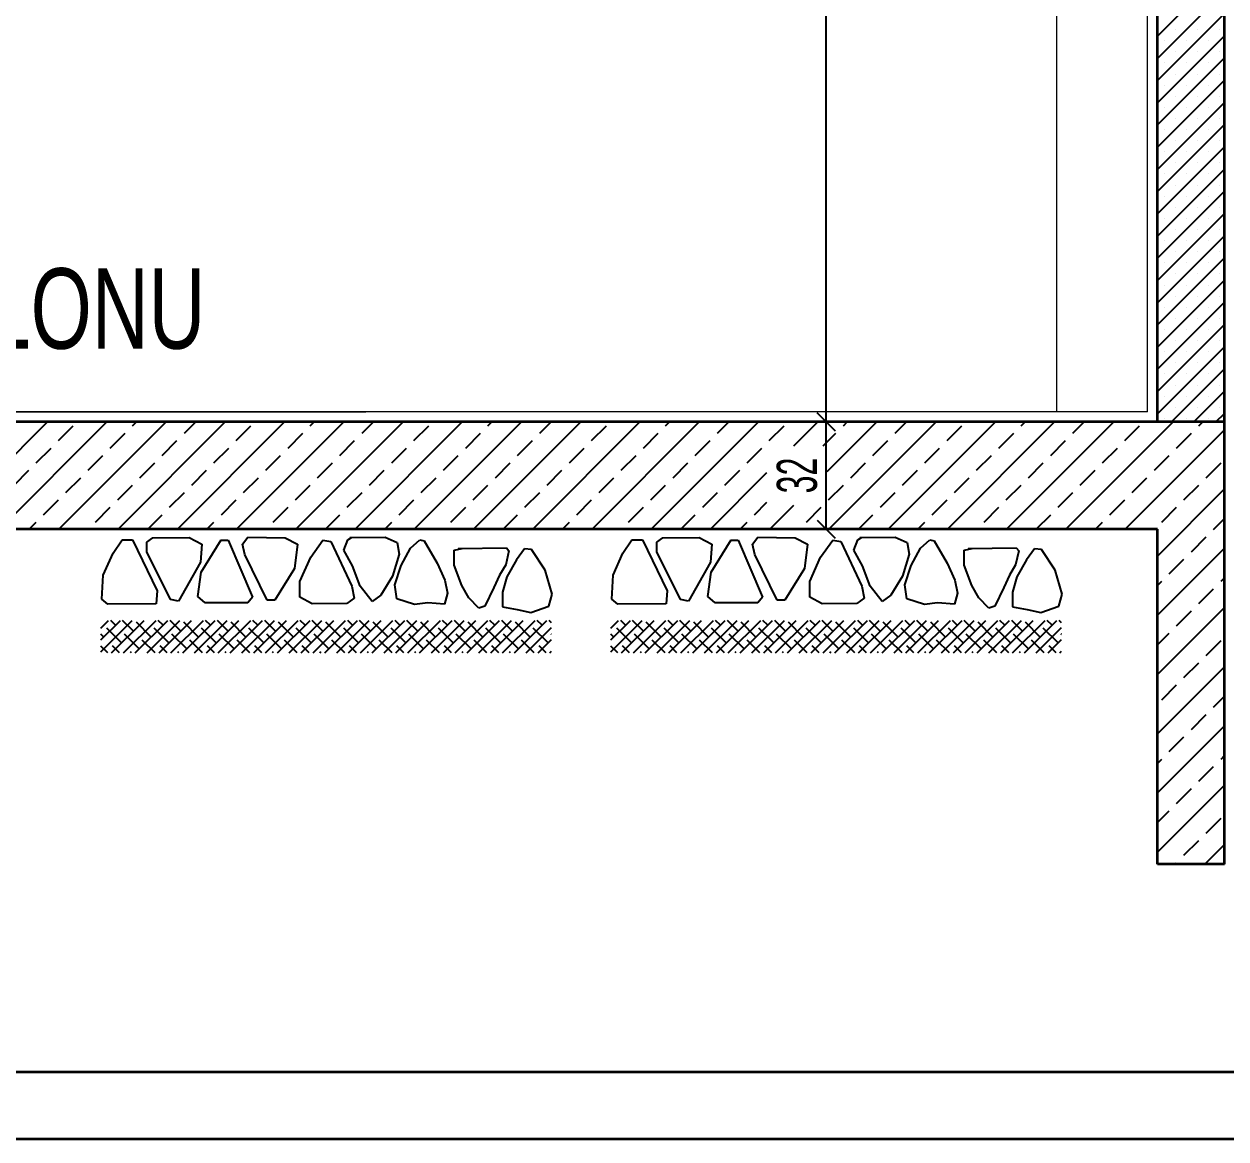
# Model space of a CAD drawing. Header units: inches. Extents: x -7543 to -822, y 102837 to 190349.
# Drawn here: x -827.1704 to -827.0987, y 102836.6651 to 102836.7316 of the extents above; entities that cross this region are included whole.
import ezdxf

# ---------------------------------------------------------------- set-up
doc = ezdxf.new("R2010")
doc.units = ezdxf.units.IN
doc.header["$MEASUREMENT"] = 0
doc.layers.get('0').update_dxf_attribs({"lineweight": 25})
doc.layers.add('DUVAR', color=7, linetype='Continuous', lineweight=35, true_color=0xfc4642)
doc.layers.add('KAPI', color=7, linetype='Continuous', lineweight=18, true_color=0xffb360)
for name, color, linetype, lineweight in [('ICOL', 55, 'Continuous', 25), ('SIVA', 150, 'Continuous', 15), ('TARAMA', 8, 'Continuous', 25), ('YAZI', 7, 'Continuous', 25)]:
    doc.layers.add(name, color=color, linetype=linetype, lineweight=lineweight)
doc.styles.add('arıal', font='arial.ttf', dxfattribs={"width": 0.7})
doc.styles.add('OLCU', font='tromand.shx', dxfattribs={"width": 0.6, "height": 12})

# ---------------------------------------------------------------- blocks, each defined once
blk = doc.blocks.new('_Oblique')
at = {"color": 0, "linetype": 'ByBlock', "lineweight": -2}
blk.add_line((-0.5, -0.5), (0.5, 0.5), dxfattribs=at)

msp = doc.modelspace()

# ---------------------------------------------------------------- linework, layer by layer
at = {"layer": 'DUVAR'}
for p, q in [((-827.098792, 102836.681485), (-827.098792, 102836.797885)), ((-827.102792, 102836.707885), (-827.102792, 102836.791485)), ((-827.098792, 102836.707885), (-827.273792, 102836.707885)), ((-827.102792, 102836.701485), (-827.243792, 102836.701485)), ((-827.102792, 102836.681485), (-827.102792, 102836.701485)), ((-827.098792, 102836.681485), (-827.102792, 102836.681485)), ((-837.601065, 102836.669085), (-821.993555, 102836.669085)), ((-837.605065, 102836.665085), (-821.989555, 102836.665085))]:
    msp.add_line(p, q, dxfattribs=at)
at = {"layer": 'ICOL'}
for p, q in [((-827.12257, 102836.707885), (-827.12257, 102836.791485)), ((-827.12257, 102836.701485), (-827.12257, 102836.707885))]:
    msp.add_line(p, q, dxfattribs=at)
at = {"layer": 'ICOL', "color": 53}
for p, q in [((-827.123512, 102836.707885), (-827.12341, 102836.707885)), ((-827.123512, 102836.707885), (-827.12341, 102836.707885)), ((-827.123512, 102836.701485), (-827.12341, 102836.701485))]:
    msp.add_line(p, q, dxfattribs=at)
at = {"layer": 'KAPI'}
msp.add_line((-827.108792, 102836.708485), (-827.108792, 102836.790885), dxfattribs=at)
at = {"layer": 'SIVA'}
for p, q in [((-827.103392, 102836.708485), (-827.103392, 102836.790885)), ((-827.273792, 102836.708485), (-827.150037, 102836.708485)), ((-827.103392, 102836.708485), (-827.174192, 102836.708485))]:
    msp.add_line(p, q, dxfattribs=at)
at = {"layer": 'TARAMA'}
for p, q in [((-827.102792, 102836.730909), (-827.098792, 102836.734909)), ((-827.102792, 102836.729583), (-827.098792, 102836.733583)), ((-827.102792, 102836.728258), (-827.098792, 102836.732258)), ((-827.102792, 102836.726932), (-827.098792, 102836.730932)), ((-827.101739, 102836.731299), (-827.101739, 102836.731299)), ((-827.100413, 102836.731299), (-827.100413, 102836.731299)), ((-827.099087, 102836.731299), (-827.099087, 102836.731299)), ((-827.102402, 102836.730637), (-827.102402, 102836.730637)), ((-827.101076, 102836.730637), (-827.101076, 102836.730637)), ((-827.09975, 102836.730637), (-827.09975, 102836.730637)), ((-827.102792, 102836.725606), (-827.098792, 102836.729606)), ((-827.101739, 102836.729974), (-827.101739, 102836.729974)), ((-827.100413, 102836.729974), (-827.100413, 102836.729974)), ((-827.099087, 102836.729974), (-827.099087, 102836.729974)), ((-827.102402, 102836.729311), (-827.102402, 102836.729311)), ((-827.101076, 102836.729311), (-827.101076, 102836.729311)), ((-827.09975, 102836.729311), (-827.09975, 102836.729311)), ((-827.102792, 102836.72428), (-827.098792, 102836.72828)), ((-827.102402, 102836.727985), (-827.102402, 102836.727985)), ((-827.101739, 102836.728648), (-827.101739, 102836.728648)), ((-827.101076, 102836.727985), (-827.101076, 102836.727985)), ((-827.100413, 102836.728648), (-827.100413, 102836.728648)), ((-827.09975, 102836.727985), (-827.09975, 102836.727985)), ((-827.099087, 102836.728648), (-827.099087, 102836.728648)), ((-827.101739, 102836.727322), (-827.101739, 102836.727322)), ((-827.100413, 102836.727322), (-827.100413, 102836.727322)), ((-827.099087, 102836.727322), (-827.099087, 102836.727322)), ((-827.102792, 102836.722954), (-827.098792, 102836.726954)), ((-827.102402, 102836.726659), (-827.102402, 102836.726659)), ((-827.101076, 102836.726659), (-827.101076, 102836.726659)), ((-827.09975, 102836.726659), (-827.09975, 102836.726659)), ((-827.101739, 102836.725996), (-827.101739, 102836.725996)), ((-827.100413, 102836.725996), (-827.100413, 102836.725996)), ((-827.099087, 102836.725996), (-827.099087, 102836.725996)), ((-827.102792, 102836.721628), (-827.098792, 102836.725628)), ((-827.102402, 102836.725333), (-827.102402, 102836.725333)), ((-827.101076, 102836.725333), (-827.101076, 102836.725333)), ((-827.09975, 102836.725333), (-827.09975, 102836.725333)), ((-827.101739, 102836.72467), (-827.101739, 102836.72467)), ((-827.100413, 102836.72467), (-827.100413, 102836.72467)), ((-827.099087, 102836.72467), (-827.099087, 102836.72467)), ((-827.102792, 102836.720303), (-827.098792, 102836.724303)), ((-827.102402, 102836.724007), (-827.102402, 102836.724007)), ((-827.101076, 102836.724007), (-827.101076, 102836.724007)), ((-827.09975, 102836.724007), (-827.09975, 102836.724007)), ((-827.102792, 102836.718977), (-827.098792, 102836.722977)), ((-827.101739, 102836.723344), (-827.101739, 102836.723344)), ((-827.100413, 102836.723344), (-827.100413, 102836.723344)), ((-827.099087, 102836.723344), (-827.099087, 102836.723344)), ((-827.102402, 102836.722682), (-827.102402, 102836.722682)), ((-827.101076, 102836.722682), (-827.101076, 102836.722682)), ((-827.09975, 102836.722682), (-827.09975, 102836.722682)), ((-827.102792, 102836.717651), (-827.098792, 102836.721651)), ((-827.101739, 102836.722019), (-827.101739, 102836.722019)), ((-827.100413, 102836.722019), (-827.100413, 102836.722019)), ((-827.099087, 102836.722019), (-827.099087, 102836.722019)), ((-827.102402, 102836.721356), (-827.102402, 102836.721356)), ((-827.101076, 102836.721356), (-827.101076, 102836.721356)), ((-827.09975, 102836.721356), (-827.09975, 102836.721356)), ((-827.102792, 102836.716325), (-827.098792, 102836.720325)), ((-827.101739, 102836.720693), (-827.101739, 102836.720693)), ((-827.100413, 102836.720693), (-827.100413, 102836.720693)), ((-827.099087, 102836.720693), (-827.099087, 102836.720693)), ((-827.102402, 102836.72003), (-827.102402, 102836.72003)), ((-827.101739, 102836.719367), (-827.101739, 102836.719367)), ((-827.101076, 102836.72003), (-827.101076, 102836.72003)), ((-827.100413, 102836.719367), (-827.100413, 102836.719367)), ((-827.09975, 102836.72003), (-827.09975, 102836.72003)), ((-827.099087, 102836.719367), (-827.099087, 102836.719367)), ((-827.102792, 102836.714999), (-827.098792, 102836.718999)), ((-827.102402, 102836.718704), (-827.102402, 102836.718704)), ((-827.101076, 102836.718704), (-827.101076, 102836.718704)), ((-827.09975, 102836.718704), (-827.09975, 102836.718704)), ((-827.101739, 102836.718041), (-827.101739, 102836.718041)), ((-827.100413, 102836.718041), (-827.100413, 102836.718041)), ((-827.099087, 102836.718041), (-827.099087, 102836.718041)), ((-827.102792, 102836.713674), (-827.098792, 102836.717674)), ((-827.102402, 102836.717378), (-827.102402, 102836.717378)), ((-827.101076, 102836.717378), (-827.101076, 102836.717378)), ((-827.09975, 102836.717378), (-827.09975, 102836.717378)), ((-827.101739, 102836.716715), (-827.101739, 102836.716715)), ((-827.100413, 102836.716715), (-827.100413, 102836.716715)), ((-827.099087, 102836.716715), (-827.099087, 102836.716715)), ((-827.102792, 102836.712348), (-827.098792, 102836.716348)), ((-827.102402, 102836.716052), (-827.102402, 102836.716052)), ((-827.101076, 102836.716052), (-827.101076, 102836.716052)), ((-827.09975, 102836.716052), (-827.09975, 102836.716052)), ((-827.101739, 102836.71539), (-827.101739, 102836.71539)), ((-827.100413, 102836.71539), (-827.100413, 102836.71539)), ((-827.099087, 102836.71539), (-827.099087, 102836.71539)), ((-827.102792, 102836.711022), (-827.098792, 102836.715022)), ((-827.102402, 102836.714727), (-827.102402, 102836.714727)), ((-827.101076, 102836.714727), (-827.101076, 102836.714727)), ((-827.09975, 102836.714727), (-827.09975, 102836.714727)), ((-827.102792, 102836.709696), (-827.098792, 102836.713696)), ((-827.101739, 102836.714064), (-827.101739, 102836.714064)), ((-827.100413, 102836.714064), (-827.100413, 102836.714064)), ((-827.099087, 102836.714064), (-827.099087, 102836.714064)), ((-827.102402, 102836.713401), (-827.102402, 102836.713401)), ((-827.101076, 102836.713401), (-827.101076, 102836.713401)), ((-827.09975, 102836.713401), (-827.09975, 102836.713401)), ((-827.102792, 102836.70837), (-827.098792, 102836.71237)), ((-827.101739, 102836.712738), (-827.101739, 102836.712738)), ((-827.100413, 102836.712738), (-827.100413, 102836.712738)), ((-827.099087, 102836.712738), (-827.099087, 102836.712738)), ((-827.102402, 102836.712075), (-827.102402, 102836.712075)), ((-827.101076, 102836.712075), (-827.101076, 102836.712075)), ((-827.09975, 102836.712075), (-827.09975, 102836.712075)), ((-827.102402, 102836.710749), (-827.102402, 102836.710749)), ((-827.101952, 102836.707885), (-827.098792, 102836.711044)), ((-827.101739, 102836.711412), (-827.101739, 102836.711412)), ((-827.101076, 102836.710749), (-827.101076, 102836.710749)), ((-827.100413, 102836.711412), (-827.100413, 102836.711412)), ((-827.09975, 102836.710749), (-827.09975, 102836.710749)), ((-827.099087, 102836.711412), (-827.099087, 102836.711412)), ((-827.101739, 102836.710086), (-827.101739, 102836.710086)), ((-827.100413, 102836.710086), (-827.100413, 102836.710086)), ((-827.099087, 102836.710086), (-827.099087, 102836.710086)), ((-827.102402, 102836.709423), (-827.102402, 102836.709423)), ((-827.101076, 102836.709423), (-827.101076, 102836.709423)), ((-827.100626, 102836.707885), (-827.098792, 102836.709719)), ((-827.09975, 102836.709423), (-827.09975, 102836.709423)), ((-827.101739, 102836.70876), (-827.101739, 102836.70876)), ((-827.100413, 102836.70876), (-827.100413, 102836.70876)), ((-827.099087, 102836.70876), (-827.099087, 102836.70876)), ((-827.175432, 102836.701485), (-827.169032, 102836.707885)), ((-827.171897, 102836.701485), (-827.165497, 102836.707885)), ((-827.168361, 102836.701485), (-827.161961, 102836.707885)), ((-827.164826, 102836.701485), (-827.158426, 102836.707885)), ((-827.163965, 102836.707648), (-827.163729, 102836.707885)), ((-827.16129, 102836.701485), (-827.15489, 102836.707885)), ((-827.160872, 102836.707207), (-827.160194, 102836.707885)), ((-827.157755, 102836.701485), (-827.151355, 102836.707885)), ((-827.154219, 102836.701485), (-827.147819, 102836.707885)), ((-827.153359, 102836.707648), (-827.153122, 102836.707885)), ((-827.150684, 102836.701485), (-827.144284, 102836.707885)), ((-827.150265, 102836.707207), (-827.149587, 102836.707885)), ((-827.147148, 102836.701485), (-827.140748, 102836.707885)), ((-827.143613, 102836.701485), (-827.137213, 102836.707885)), ((-827.142752, 102836.707648), (-827.142516, 102836.707885)), ((-827.140077, 102836.701485), (-827.133677, 102836.707885)), ((-827.139658, 102836.707207), (-827.13898, 102836.707885)), ((-827.136541, 102836.701485), (-827.130141, 102836.707885)), ((-827.133006, 102836.701485), (-827.126606, 102836.707885)), ((-827.132145, 102836.707648), (-827.131909, 102836.707885)), ((-827.129052, 102836.707207), (-827.128374, 102836.707885)), ((-827.124505, 102836.70645), (-827.12307, 102836.707885)), ((-827.122498, 102836.704922), (-827.119535, 102836.707885)), ((-827.122399, 102836.701485), (-827.115999, 102836.707885)), ((-827.121539, 102836.707648), (-827.121303, 102836.707885)), ((-827.118864, 102836.701485), (-827.112464, 102836.707885)), ((-827.118445, 102836.707207), (-827.117767, 102836.707885)), ((-827.115328, 102836.701485), (-827.108928, 102836.707885)), ((-827.111793, 102836.701485), (-827.105393, 102836.707885)), ((-827.110932, 102836.707648), (-827.110696, 102836.707885)), ((-827.108257, 102836.701485), (-827.101857, 102836.707885)), ((-827.107839, 102836.707207), (-827.107161, 102836.707885)), ((-827.102402, 102836.708098), (-827.102402, 102836.708098)), ((-827.101076, 102836.708098), (-827.101076, 102836.708098)), ((-827.100326, 102836.707648), (-827.100089, 102836.707885)), ((-827.09975, 102836.708098), (-827.09975, 102836.708098)), ((-827.0993, 102836.707885), (-827.098792, 102836.708393)), ((-827.168385, 102836.706765), (-827.167501, 102836.707648)), ((-827.165291, 102836.706323), (-827.164407, 102836.707207)), ((-827.157778, 102836.706765), (-827.156894, 102836.707648)), ((-827.154685, 102836.706323), (-827.153801, 102836.707207)), ((-827.147172, 102836.706765), (-827.146288, 102836.707648)), ((-827.144078, 102836.706323), (-827.143194, 102836.707207)), ((-827.136565, 102836.706765), (-827.135681, 102836.707648)), ((-827.133471, 102836.706323), (-827.132587, 102836.707207)), ((-827.125958, 102836.706765), (-827.125074, 102836.707648)), ((-827.122737, 102836.70645), (-827.121981, 102836.707207)), ((-827.115352, 102836.706765), (-827.114468, 102836.707648)), ((-827.112258, 102836.706323), (-827.111374, 102836.707207)), ((-827.104745, 102836.706765), (-827.103861, 102836.707648)), ((-827.104722, 102836.701485), (-827.098792, 102836.707414)), ((-827.101652, 102836.706323), (-827.100768, 102836.707207)), ((-827.162198, 102836.705881), (-827.161314, 102836.706765)), ((-827.151591, 102836.705881), (-827.150707, 102836.706765)), ((-827.140984, 102836.705881), (-827.1401, 102836.706765)), ((-827.130378, 102836.705881), (-827.129494, 102836.706765)), ((-827.119771, 102836.705881), (-827.118887, 102836.706765)), ((-827.109165, 102836.705881), (-827.108281, 102836.706765)), ((-827.169711, 102836.705439), (-827.168827, 102836.706323)), ((-827.166617, 102836.704997), (-827.165733, 102836.705881)), ((-827.159104, 102836.705439), (-827.15822, 102836.706323)), ((-827.15601, 102836.704997), (-827.155126, 102836.705881)), ((-827.148497, 102836.705439), (-827.147613, 102836.706323)), ((-827.145404, 102836.704997), (-827.14452, 102836.705881)), ((-827.137891, 102836.705439), (-827.137007, 102836.706323)), ((-827.134797, 102836.704997), (-827.133913, 102836.705881)), ((-827.127284, 102836.705439), (-827.1264, 102836.706323)), ((-827.116678, 102836.705439), (-827.115794, 102836.706323)), ((-827.113584, 102836.704997), (-827.1127, 102836.705881)), ((-827.106071, 102836.705439), (-827.105187, 102836.706323)), ((-827.102977, 102836.704997), (-827.102093, 102836.705881)), ((-827.171036, 102836.704113), (-827.170152, 102836.704997)), ((-827.163523, 102836.704555), (-827.162639, 102836.705439)), ((-827.16043, 102836.704113), (-827.159546, 102836.704997)), ((-827.152917, 102836.704555), (-827.152033, 102836.705439)), ((-827.149823, 102836.704113), (-827.148939, 102836.704997)), ((-827.14231, 102836.704555), (-827.141426, 102836.705439)), ((-827.139217, 102836.704113), (-827.138333, 102836.704997)), ((-827.131704, 102836.704555), (-827.13082, 102836.705439)), ((-827.12861, 102836.704113), (-827.127726, 102836.704997)), ((-827.121097, 102836.704555), (-827.120213, 102836.705439)), ((-827.118003, 102836.704113), (-827.117119, 102836.704997)), ((-827.11049, 102836.704555), (-827.109606, 102836.705439)), ((-827.107397, 102836.704113), (-827.106513, 102836.704997)), ((-827.099884, 102836.704555), (-827.099, 102836.705439)), ((-827.167943, 102836.703671), (-827.167059, 102836.704555)), ((-827.157336, 102836.703671), (-827.156452, 102836.704555)), ((-827.14673, 102836.703671), (-827.145846, 102836.704555)), ((-827.136123, 102836.703671), (-827.135239, 102836.704555)), ((-827.12947, 102836.701485), (-827.126098, 102836.704858)), ((-827.11491, 102836.703671), (-827.114026, 102836.704555)), ((-827.104303, 102836.703671), (-827.103419, 102836.704555)), ((-827.164849, 102836.703229), (-827.163965, 102836.704113)), ((-827.161756, 102836.702787), (-827.160872, 102836.703671)), ((-827.154243, 102836.703229), (-827.153359, 102836.704113)), ((-827.151149, 102836.702787), (-827.150265, 102836.703671)), ((-827.143636, 102836.703229), (-827.142752, 102836.704113)), ((-827.140542, 102836.702787), (-827.139658, 102836.703671)), ((-827.133029, 102836.703229), (-827.132145, 102836.704113)), ((-827.129936, 102836.702787), (-827.129052, 102836.703671)), ((-827.122423, 102836.703229), (-827.121539, 102836.704113)), ((-827.119329, 102836.702787), (-827.118445, 102836.703671)), ((-827.111816, 102836.703229), (-827.110932, 102836.704113)), ((-827.108723, 102836.702787), (-827.107839, 102836.703671)), ((-827.102792, 102836.699879), (-827.098792, 102836.703879)), ((-827.10121, 102836.703229), (-827.100326, 102836.704113)), ((-827.169269, 102836.702345), (-827.168385, 102836.703229)), ((-827.158662, 102836.702345), (-827.157778, 102836.703229)), ((-827.148055, 102836.702345), (-827.147172, 102836.703229)), ((-827.137449, 102836.702345), (-827.136565, 102836.703229)), ((-827.126842, 102836.702345), (-827.126098, 102836.70309)), ((-827.125935, 102836.701485), (-827.124501, 102836.702919)), ((-827.116236, 102836.702345), (-827.115352, 102836.703229)), ((-827.105629, 102836.702345), (-827.104745, 102836.703229)), ((-827.166175, 102836.701903), (-827.165291, 102836.702787)), ((-827.163058, 102836.701485), (-827.162198, 102836.702345)), ((-827.155568, 102836.701903), (-827.154685, 102836.702787)), ((-827.152451, 102836.701485), (-827.151591, 102836.702345)), ((-827.144962, 102836.701903), (-827.144078, 102836.702787)), ((-827.141845, 102836.701485), (-827.140984, 102836.702345)), ((-827.134355, 102836.701903), (-827.133471, 102836.702787)), ((-827.131238, 102836.701485), (-827.130378, 102836.702345)), ((-827.123749, 102836.701903), (-827.122865, 102836.702787)), ((-827.120632, 102836.701485), (-827.119771, 102836.702345)), ((-827.113142, 102836.701903), (-827.112258, 102836.702787)), ((-827.110025, 102836.701485), (-827.109165, 102836.702345)), ((-827.102535, 102836.701903), (-827.101652, 102836.702787)), ((-827.170129, 102836.701485), (-827.169711, 102836.701903)), ((-827.159522, 102836.701485), (-827.159104, 102836.701903)), ((-827.148916, 102836.701485), (-827.148497, 102836.701903)), ((-827.138309, 102836.701485), (-827.137891, 102836.701903)), ((-827.127703, 102836.701485), (-827.127284, 102836.701903)), ((-827.117096, 102836.701485), (-827.116678, 102836.701903)), ((-827.106489, 102836.701485), (-827.106071, 102836.701903)), ((-827.099442, 102836.701461), (-827.098792, 102836.702111)), ((-827.16513, 102836.700053), (-827.164593, 102836.700837)), ((-827.164593, 102836.700837), (-827.163959, 102836.700837)), ((-827.163959, 102836.700837), (-827.162485, 102836.697794)), ((-827.163116, 102836.700699), (-827.162756, 102836.700959)), ((-827.163116, 102836.700119), (-827.163116, 102836.700699)), ((-827.162796, 102836.700969), (-827.160575, 102836.700979)), ((-827.160575, 102836.700979), (-827.159835, 102836.700579)), ((-827.159875, 102836.698919), (-827.158674, 102836.700839)), ((-827.158674, 102836.700819), (-827.158254, 102836.700819)), ((-827.158254, 102836.700819), (-827.156813, 102836.697419)), ((-827.157394, 102836.700579), (-827.157073, 102836.700999)), ((-827.157073, 102836.700999), (-827.154853, 102836.700959)), ((-827.154853, 102836.700959), (-827.154112, 102836.700579)), ((-827.153332, 102836.699819), (-827.152612, 102836.700819)), ((-827.152612, 102836.700819), (-827.152131, 102836.700739)), ((-827.152131, 102836.700739), (-827.150871, 102836.698079)), ((-827.151351, 102836.70022), (-827.151111, 102836.700839)), ((-827.151111, 102836.700839), (-827.150891, 102836.70098)), ((-827.150991, 102836.700979), (-827.14889, 102836.701009)), ((-827.14889, 102836.701009), (-827.14817, 102836.700679)), ((-827.14737, 102836.700339), (-827.146809, 102836.700839)), ((-827.146809, 102836.700839), (-827.146549, 102836.700779)), ((-827.146549, 102836.700779), (-827.145789, 102836.699459)), ((-827.134692, 102836.700053), (-827.134155, 102836.700837)), ((-827.134155, 102836.700837), (-827.133522, 102836.700837)), ((-827.133522, 102836.700837), (-827.132047, 102836.697794)), ((-827.132678, 102836.700699), (-827.132318, 102836.700959)), ((-827.132678, 102836.700119), (-827.132678, 102836.700699)), ((-827.132358, 102836.700969), (-827.130137, 102836.700979)), ((-827.130137, 102836.700979), (-827.129397, 102836.700579)), ((-827.129437, 102836.698919), (-827.128236, 102836.700839)), ((-827.128236, 102836.700819), (-827.127816, 102836.700819)), ((-827.127816, 102836.700819), (-827.126375, 102836.697419)), ((-827.126956, 102836.700579), (-827.126636, 102836.700999)), ((-827.126636, 102836.700999), (-827.124415, 102836.700959)), ((-827.124415, 102836.700959), (-827.123674, 102836.700579)), ((-827.122894, 102836.699819), (-827.122174, 102836.700819)), ((-827.122174, 102836.700819), (-827.121694, 102836.700739)), ((-827.121694, 102836.700739), (-827.120433, 102836.698079)), ((-827.120913, 102836.70022), (-827.120673, 102836.700839)), ((-827.120673, 102836.700839), (-827.120453, 102836.70098)), ((-827.120553, 102836.700979), (-827.118452, 102836.701009)), ((-827.118452, 102836.701009), (-827.117732, 102836.700679)), ((-827.116932, 102836.700339), (-827.116372, 102836.700839)), ((-827.116372, 102836.700839), (-827.116111, 102836.700779)), ((-827.116111, 102836.700779), (-827.115351, 102836.699459)), ((-827.100768, 102836.700135), (-827.099884, 102836.701019)), ((-827.165723, 102836.698731), (-827.16513, 102836.700053)), ((-827.161695, 102836.697279), (-827.163116, 102836.700119)), ((-827.159835, 102836.700579), (-827.159915, 102836.699519)), ((-827.157254, 102836.699979), (-827.157394, 102836.700579)), ((-827.155933, 102836.697239), (-827.157254, 102836.699979)), ((-827.154112, 102836.700579), (-827.154292, 102836.699139)), ((-827.150831, 102836.699299), (-827.151351, 102836.70022)), ((-827.14805, 102836.699999), (-827.14845, 102836.698679)), ((-827.14817, 102836.700679), (-827.14805, 102836.699999)), ((-827.14793, 102836.699319), (-827.14737, 102836.700339)), ((-827.144775, 102836.700219), (-827.144292, 102836.700322)), ((-827.144775, 102836.699339), (-827.144775, 102836.700219)), ((-827.144535, 102836.700319), (-827.141654, 102836.700359)), ((-827.141514, 102836.700179), (-827.141694, 102836.699359)), ((-827.141654, 102836.700359), (-827.141514, 102836.700179)), ((-827.140569, 102836.700315), (-827.141043, 102836.699659)), ((-827.140143, 102836.700259), (-827.140569, 102836.700315)), ((-827.139342, 102836.699039), (-827.140143, 102836.700259)), ((-827.135285, 102836.698731), (-827.134692, 102836.700053)), ((-827.131257, 102836.697279), (-827.132678, 102836.700119)), ((-827.129397, 102836.700579), (-827.129477, 102836.699519)), ((-827.126816, 102836.699979), (-827.126956, 102836.700579)), ((-827.125495, 102836.697239), (-827.126816, 102836.699979)), ((-827.123674, 102836.700579), (-827.123854, 102836.699139)), ((-827.120393, 102836.699299), (-827.120913, 102836.70022)), ((-827.117612, 102836.699999), (-827.118012, 102836.698679)), ((-827.117732, 102836.700679), (-827.117612, 102836.699999)), ((-827.117492, 102836.699319), (-827.116932, 102836.700339)), ((-827.114337, 102836.700219), (-827.113854, 102836.700322)), ((-827.114337, 102836.699339), (-827.114337, 102836.700219)), ((-827.114097, 102836.700319), (-827.111216, 102836.700359)), ((-827.111076, 102836.700179), (-827.111256, 102836.699359)), ((-827.111216, 102836.700359), (-827.111076, 102836.700179)), ((-827.110131, 102836.700315), (-827.110605, 102836.699659)), ((-827.109705, 102836.700259), (-827.110131, 102836.700315)), ((-827.108905, 102836.699039), (-827.109705, 102836.700259)), ((-827.102792, 102836.696343), (-827.098792, 102836.700343)), ((-827.159915, 102836.699519), (-827.161215, 102836.697179)), ((-827.153982, 102836.698359), (-827.153332, 102836.699819)), ((-827.150371, 102836.698079), (-827.150831, 102836.699299)), ((-827.1483, 102836.698159), (-827.14793, 102836.699319)), ((-827.145789, 102836.699459), (-827.145329, 102836.698439)), ((-827.144315, 102836.698119), (-827.144775, 102836.699339)), ((-827.141694, 102836.699359), (-827.142054, 102836.698739)), ((-827.141043, 102836.699659), (-827.141623, 102836.698639)), ((-827.129477, 102836.699519), (-827.130777, 102836.697179)), ((-827.123544, 102836.698359), (-827.122894, 102836.699819)), ((-827.119933, 102836.698079), (-827.120393, 102836.699299)), ((-827.117862, 102836.698159), (-827.117492, 102836.699319)), ((-827.115351, 102836.699459), (-827.114891, 102836.698439)), ((-827.113877, 102836.698119), (-827.114337, 102836.699339)), ((-827.111256, 102836.699359), (-827.111616, 102836.698739)), ((-827.110605, 102836.699659), (-827.111185, 102836.698639)), ((-827.102093, 102836.69881), (-827.10121, 102836.699694)), ((-827.165792, 102836.697299), (-827.165723, 102836.698731)), ((-827.160075, 102836.697459), (-827.159875, 102836.698919)), ((-827.154292, 102836.699139), (-827.155473, 102836.697239)), ((-827.14845, 102836.698679), (-827.14915, 102836.697539)), ((-827.142054, 102836.698739), (-827.142394, 102836.698009)), ((-827.141623, 102836.698639), (-827.141883, 102836.69772)), ((-827.138922, 102836.697599), (-827.139342, 102836.699039)), ((-827.135354, 102836.697299), (-827.135285, 102836.698731)), ((-827.129637, 102836.697459), (-827.129437, 102836.698919)), ((-827.123854, 102836.699139), (-827.125035, 102836.697239)), ((-827.118012, 102836.698679), (-827.118712, 102836.697539)), ((-827.111616, 102836.698739), (-827.111956, 102836.698009)), ((-827.111185, 102836.698639), (-827.111446, 102836.69772)), ((-827.108484, 102836.697599), (-827.108905, 102836.699039)), ((-827.099, 102836.698368), (-827.098792, 102836.698575)), ((-827.153982, 102836.697419), (-827.153982, 102836.698359)), ((-827.150871, 102836.698079), (-827.150731, 102836.697369)), ((-827.149671, 102836.697159), (-827.150371, 102836.698079)), ((-827.14818, 102836.697319), (-827.1483, 102836.698159)), ((-827.145329, 102836.698439), (-827.145169, 102836.697659)), ((-827.143895, 102836.697379), (-827.144315, 102836.698119)), ((-827.142394, 102836.698009), (-827.142934, 102836.696879)), ((-827.123544, 102836.697419), (-827.123544, 102836.698359)), ((-827.120433, 102836.698079), (-827.120293, 102836.697369)), ((-827.119233, 102836.697159), (-827.119933, 102836.698079)), ((-827.117742, 102836.697319), (-827.117862, 102836.698159)), ((-827.114891, 102836.698439), (-827.114731, 102836.697659)), ((-827.113457, 102836.697379), (-827.113877, 102836.698119)), ((-827.111956, 102836.698009), (-827.112497, 102836.696879)), ((-827.102792, 102836.698111), (-827.102535, 102836.698368)), ((-827.100326, 102836.697042), (-827.099442, 102836.697926)), ((-827.165447, 102836.696996), (-827.165792, 102836.697299)), ((-827.162485, 102836.697794), (-827.162554, 102836.697023)), ((-827.161215, 102836.697179), (-827.161695, 102836.697279)), ((-827.159634, 102836.697079), (-827.160075, 102836.697459)), ((-827.156813, 102836.697419), (-827.157073, 102836.697079)), ((-827.155473, 102836.697239), (-827.155933, 102836.697239)), ((-827.153252, 102836.697019), (-827.153982, 102836.697419)), ((-827.150731, 102836.697369), (-827.151171, 102836.697039)), ((-827.14915, 102836.697539), (-827.149671, 102836.697159)), ((-827.147136, 102836.696979), (-827.14818, 102836.697319)), ((-827.145169, 102836.697659), (-827.145349, 102836.696999)), ((-827.143295, 102836.696759), (-827.143895, 102836.697379)), ((-827.141883, 102836.69772), (-827.141883, 102836.696853)), ((-827.139122, 102836.696879), (-827.138922, 102836.697599)), ((-827.135009, 102836.696996), (-827.135354, 102836.697299)), ((-827.132047, 102836.697794), (-827.132116, 102836.697023)), ((-827.130777, 102836.697179), (-827.131257, 102836.697279)), ((-827.129197, 102836.697079), (-827.129637, 102836.697459)), ((-827.126375, 102836.697419), (-827.126636, 102836.697079)), ((-827.125035, 102836.697239), (-827.125495, 102836.697239)), ((-827.122814, 102836.697019), (-827.123544, 102836.697419)), ((-827.120293, 102836.697369), (-827.120733, 102836.697039)), ((-827.118712, 102836.697539), (-827.119233, 102836.697159)), ((-827.116699, 102836.696979), (-827.117742, 102836.697319)), ((-827.114731, 102836.697659), (-827.114911, 102836.696999)), ((-827.112857, 102836.696759), (-827.113457, 102836.697379)), ((-827.111446, 102836.69772), (-827.111446, 102836.696853)), ((-827.108684, 102836.696879), (-827.108484, 102836.697599)), ((-827.162554, 102836.697023), (-827.165447, 102836.696996)), ((-827.157073, 102836.697079), (-827.159634, 102836.697079)), ((-827.151171, 102836.697039), (-827.153252, 102836.697019)), ((-827.146349, 102836.697079), (-827.147136, 102836.696979)), ((-827.145349, 102836.696999), (-827.146349, 102836.697079)), ((-827.142934, 102836.696879), (-827.143295, 102836.696759)), ((-827.141883, 102836.696853), (-827.141015, 102836.696679)), ((-827.141015, 102836.696679), (-827.140183, 102836.696512)), ((-827.140183, 102836.696512), (-827.139122, 102836.696879)), ((-827.132116, 102836.697023), (-827.135009, 102836.696996)), ((-827.126636, 102836.697079), (-827.129197, 102836.697079)), ((-827.120733, 102836.697039), (-827.122814, 102836.697019)), ((-827.115911, 102836.697079), (-827.116699, 102836.696979)), ((-827.114911, 102836.696999), (-827.115911, 102836.697079)), ((-827.112497, 102836.696879), (-827.112857, 102836.696759)), ((-827.111446, 102836.696853), (-827.110577, 102836.696679)), ((-827.110577, 102836.696679), (-827.109745, 102836.696512)), ((-827.109745, 102836.696512), (-827.108684, 102836.696879)), ((-827.102792, 102836.692808), (-827.098792, 102836.696808)), ((-827.101652, 102836.695716), (-827.100768, 102836.6966)), ((-827.165849, 102836.695581), (-827.165391, 102836.696039)), ((-827.165849, 102836.694874), (-827.164684, 102836.696039)), ((-827.165849, 102836.694167), (-827.163977, 102836.696039)), ((-827.164974, 102836.69575), (-827.165264, 102836.696039)), ((-827.165212, 102836.694097), (-827.16327, 102836.696039)), ((-827.163913, 102836.695396), (-827.164556, 102836.696039)), ((-827.164505, 102836.694097), (-827.162563, 102836.696039)), ((-827.163798, 102836.694097), (-827.161856, 102836.696039)), ((-827.162852, 102836.695043), (-827.163736, 102836.695926)), ((-827.163091, 102836.694097), (-827.161148, 102836.696039)), ((-827.162145, 102836.69575), (-827.162435, 102836.696039)), ((-827.162384, 102836.694097), (-827.160441, 102836.696039)), ((-827.161085, 102836.695396), (-827.161728, 102836.696039)), ((-827.161677, 102836.694097), (-827.159734, 102836.696039)), ((-827.16097, 102836.694097), (-827.159027, 102836.696039)), ((-827.160024, 102836.695043), (-827.160908, 102836.695926)), ((-827.160263, 102836.694097), (-827.15832, 102836.696039)), ((-827.159317, 102836.69575), (-827.159607, 102836.696039)), ((-827.159555, 102836.694097), (-827.157613, 102836.696039)), ((-827.158256, 102836.695396), (-827.1589, 102836.696039)), ((-827.158848, 102836.694097), (-827.156906, 102836.696039)), ((-827.158141, 102836.694097), (-827.156199, 102836.696039)), ((-827.157196, 102836.695043), (-827.15808, 102836.695926)), ((-827.157434, 102836.694097), (-827.155492, 102836.696039)), ((-827.156489, 102836.69575), (-827.156778, 102836.696039)), ((-827.156727, 102836.694097), (-827.154784, 102836.696039)), ((-827.155428, 102836.695396), (-827.156071, 102836.696039)), ((-827.15602, 102836.694097), (-827.154077, 102836.696039)), ((-827.155313, 102836.694097), (-827.15337, 102836.696039)), ((-827.154367, 102836.695043), (-827.155251, 102836.695926)), ((-827.154606, 102836.694097), (-827.152663, 102836.696039)), ((-827.15366, 102836.69575), (-827.15395, 102836.696039)), ((-827.153899, 102836.694097), (-827.151956, 102836.696039)), ((-827.152599, 102836.695396), (-827.153243, 102836.696039)), ((-827.153191, 102836.694097), (-827.151249, 102836.696039)), ((-827.152484, 102836.694097), (-827.150542, 102836.696039)), ((-827.151539, 102836.695043), (-827.152423, 102836.695926)), ((-827.151777, 102836.694097), (-827.149835, 102836.696039)), ((-827.150832, 102836.69575), (-827.151121, 102836.696039)), ((-827.15107, 102836.694097), (-827.149128, 102836.696039)), ((-827.149771, 102836.695396), (-827.150414, 102836.696039)), ((-827.150363, 102836.694097), (-827.148421, 102836.696039)), ((-827.149656, 102836.694097), (-827.147713, 102836.696039)), ((-827.14871, 102836.695043), (-827.149594, 102836.695926)), ((-827.148949, 102836.694097), (-827.147006, 102836.696039)), ((-827.148003, 102836.69575), (-827.148293, 102836.696039)), ((-827.148242, 102836.694097), (-827.146299, 102836.696039)), ((-827.146943, 102836.695396), (-827.147586, 102836.696039)), ((-827.147535, 102836.694097), (-827.145592, 102836.696039)), ((-827.146828, 102836.694097), (-827.144885, 102836.696039)), ((-827.145882, 102836.695043), (-827.146766, 102836.695926)), ((-827.14612, 102836.694097), (-827.144178, 102836.696039)), ((-827.145175, 102836.69575), (-827.145465, 102836.696039)), ((-827.145413, 102836.694097), (-827.143471, 102836.696039)), ((-827.144114, 102836.695396), (-827.144758, 102836.696039)), ((-827.144706, 102836.694097), (-827.142764, 102836.696039)), ((-827.143999, 102836.694097), (-827.142057, 102836.696039)), ((-827.143053, 102836.695043), (-827.143937, 102836.695926)), ((-827.143292, 102836.694097), (-827.141349, 102836.696039)), ((-827.142346, 102836.69575), (-827.142636, 102836.696039)), ((-827.142585, 102836.694097), (-827.140642, 102836.696039)), ((-827.141286, 102836.695396), (-827.141929, 102836.696039)), ((-827.141878, 102836.694097), (-827.139935, 102836.696039)), ((-827.141171, 102836.694097), (-827.139228, 102836.696039)), ((-827.140225, 102836.695043), (-827.141109, 102836.695926)), ((-827.139518, 102836.69575), (-827.139808, 102836.696039)), ((-827.138953, 102836.695892), (-827.139101, 102836.696039)), ((-827.135411, 102836.695581), (-827.134953, 102836.696039)), ((-827.135411, 102836.694874), (-827.134246, 102836.696039)), ((-827.135411, 102836.694167), (-827.133539, 102836.696039)), ((-827.134536, 102836.69575), (-827.134826, 102836.696039)), ((-827.134774, 102836.694097), (-827.132832, 102836.696039)), ((-827.133475, 102836.695396), (-827.134119, 102836.696039)), ((-827.134067, 102836.694097), (-827.132125, 102836.696039)), ((-827.13336, 102836.694097), (-827.131418, 102836.696039)), ((-827.132415, 102836.695043), (-827.133299, 102836.695926)), ((-827.132653, 102836.694097), (-827.130711, 102836.696039)), ((-827.131708, 102836.69575), (-827.131997, 102836.696039)), ((-827.131946, 102836.694097), (-827.130004, 102836.696039)), ((-827.130647, 102836.695396), (-827.13129, 102836.696039)), ((-827.131239, 102836.694097), (-827.129296, 102836.696039)), ((-827.130532, 102836.694097), (-827.128589, 102836.696039)), ((-827.129586, 102836.695043), (-827.13047, 102836.695926)), ((-827.129825, 102836.694097), (-827.127882, 102836.696039)), ((-827.128879, 102836.69575), (-827.129169, 102836.696039)), ((-827.129118, 102836.694097), (-827.127175, 102836.696039)), ((-827.127818, 102836.695396), (-827.128462, 102836.696039)), ((-827.12841, 102836.694097), (-827.126468, 102836.696039)), ((-827.127703, 102836.694097), (-827.125761, 102836.696039)), ((-827.126758, 102836.695043), (-827.127642, 102836.695926)), ((-827.126996, 102836.694097), (-827.125054, 102836.696039)), ((-827.126051, 102836.69575), (-827.12634, 102836.696039)), ((-827.126289, 102836.694097), (-827.124347, 102836.696039)), ((-827.12499, 102836.695396), (-827.125633, 102836.696039)), ((-827.125582, 102836.694097), (-827.12364, 102836.696039)), ((-827.124875, 102836.694097), (-827.122932, 102836.696039)), ((-827.123929, 102836.695043), (-827.124813, 102836.695926)), ((-827.124168, 102836.694097), (-827.122225, 102836.696039)), ((-827.123222, 102836.69575), (-827.123512, 102836.696039)), ((-827.123461, 102836.694097), (-827.121518, 102836.696039)), ((-827.122162, 102836.695396), (-827.122805, 102836.696039)), ((-827.122754, 102836.694097), (-827.120811, 102836.696039)), ((-827.122047, 102836.694097), (-827.120104, 102836.696039)), ((-827.121101, 102836.695043), (-827.121985, 102836.695926)), ((-827.121339, 102836.694097), (-827.119397, 102836.696039)), ((-827.120394, 102836.69575), (-827.120684, 102836.696039)), ((-827.120632, 102836.694097), (-827.11869, 102836.696039)), ((-827.119333, 102836.695396), (-827.119977, 102836.696039)), ((-827.119925, 102836.694097), (-827.117983, 102836.696039)), ((-827.119218, 102836.694097), (-827.117276, 102836.696039)), ((-827.118272, 102836.695043), (-827.119156, 102836.695926)), ((-827.118511, 102836.694097), (-827.116568, 102836.696039)), ((-827.117565, 102836.69575), (-827.117855, 102836.696039)), ((-827.117804, 102836.694097), (-827.115861, 102836.696039)), ((-827.116505, 102836.695396), (-827.117148, 102836.696039)), ((-827.117097, 102836.694097), (-827.115154, 102836.696039)), ((-827.11639, 102836.694097), (-827.114447, 102836.696039)), ((-827.115444, 102836.695043), (-827.116328, 102836.695926)), ((-827.115683, 102836.694097), (-827.11374, 102836.696039)), ((-827.114737, 102836.69575), (-827.115027, 102836.696039)), ((-827.114975, 102836.694097), (-827.113033, 102836.696039)), ((-827.113676, 102836.695396), (-827.11432, 102836.696039)), ((-827.114268, 102836.694097), (-827.112326, 102836.696039)), ((-827.113561, 102836.694097), (-827.111619, 102836.696039)), ((-827.112616, 102836.695043), (-827.1135, 102836.695926)), ((-827.112854, 102836.694097), (-827.110912, 102836.696039)), ((-827.111909, 102836.69575), (-827.112198, 102836.696039)), ((-827.112147, 102836.694097), (-827.110205, 102836.696039)), ((-827.110848, 102836.695396), (-827.111491, 102836.696039)), ((-827.11144, 102836.694097), (-827.109497, 102836.696039)), ((-827.110733, 102836.694097), (-827.10879, 102836.696039)), ((-827.109787, 102836.695043), (-827.110671, 102836.695926)), ((-827.10908, 102836.69575), (-827.10937, 102836.696039)), ((-827.108515, 102836.695892), (-827.108663, 102836.696039)), ((-827.165681, 102836.695043), (-827.165849, 102836.695211)), ((-827.16462, 102836.694689), (-827.165504, 102836.695573)), ((-827.16356, 102836.694335), (-827.164443, 102836.695219)), ((-827.161792, 102836.694689), (-827.162676, 102836.695573)), ((-827.160731, 102836.694335), (-827.161615, 102836.695219)), ((-827.158963, 102836.694689), (-827.159847, 102836.695573)), ((-827.157903, 102836.694335), (-827.158787, 102836.695219)), ((-827.156135, 102836.694689), (-827.157019, 102836.695573)), ((-827.155074, 102836.694335), (-827.155958, 102836.695219)), ((-827.153307, 102836.694689), (-827.15419, 102836.695573)), ((-827.152246, 102836.694335), (-827.15313, 102836.695219)), ((-827.150478, 102836.694689), (-827.151362, 102836.695573)), ((-827.149417, 102836.694335), (-827.150301, 102836.695219)), ((-827.14765, 102836.694689), (-827.148534, 102836.695573)), ((-827.146589, 102836.694335), (-827.147473, 102836.695219)), ((-827.144821, 102836.694689), (-827.145705, 102836.695573)), ((-827.143761, 102836.694335), (-827.144644, 102836.695219)), ((-827.141993, 102836.694689), (-827.142877, 102836.695573)), ((-827.140932, 102836.694335), (-827.141816, 102836.695219)), ((-827.140464, 102836.694097), (-827.138953, 102836.695608)), ((-827.139164, 102836.694689), (-827.140048, 102836.695573)), ((-827.138953, 102836.695185), (-827.138988, 102836.695219)), ((-827.135243, 102836.695043), (-827.135411, 102836.695211)), ((-827.134182, 102836.694689), (-827.135066, 102836.695573)), ((-827.133122, 102836.694335), (-827.134006, 102836.695219)), ((-827.131354, 102836.694689), (-827.132238, 102836.695573)), ((-827.130293, 102836.694335), (-827.131177, 102836.695219)), ((-827.128526, 102836.694689), (-827.129409, 102836.695573)), ((-827.127465, 102836.694335), (-827.128349, 102836.695219)), ((-827.125697, 102836.694689), (-827.126581, 102836.695573)), ((-827.124636, 102836.694335), (-827.12552, 102836.695219)), ((-827.122869, 102836.694689), (-827.123753, 102836.695573)), ((-827.121808, 102836.694335), (-827.122692, 102836.695219)), ((-827.12004, 102836.694689), (-827.120924, 102836.695573)), ((-827.11898, 102836.694335), (-827.119863, 102836.695219)), ((-827.117212, 102836.694689), (-827.118096, 102836.695573)), ((-827.116151, 102836.694335), (-827.117035, 102836.695219)), ((-827.114383, 102836.694689), (-827.115267, 102836.695573)), ((-827.113323, 102836.694335), (-827.114207, 102836.695219)), ((-827.111555, 102836.694689), (-827.112439, 102836.695573)), ((-827.110494, 102836.694335), (-827.111378, 102836.695219)), ((-827.110026, 102836.694097), (-827.108515, 102836.695608)), ((-827.108727, 102836.694689), (-827.10961, 102836.695573)), ((-827.108515, 102836.695185), (-827.10855, 102836.695219)), ((-827.102792, 102836.694575), (-827.102093, 102836.695274)), ((-827.165442, 102836.694097), (-827.165849, 102836.694504)), ((-827.164735, 102836.694097), (-827.165151, 102836.694512)), ((-827.162614, 102836.694097), (-827.163383, 102836.694866)), ((-827.161907, 102836.694097), (-827.162322, 102836.694512)), ((-827.159786, 102836.694097), (-827.160554, 102836.694866)), ((-827.159078, 102836.694097), (-827.159494, 102836.694512)), ((-827.156957, 102836.694097), (-827.157726, 102836.694866)), ((-827.15625, 102836.694097), (-827.156665, 102836.694512)), ((-827.154129, 102836.694097), (-827.154898, 102836.694866)), ((-827.153422, 102836.694097), (-827.153837, 102836.694512)), ((-827.1513, 102836.694097), (-827.152069, 102836.694866)), ((-827.150593, 102836.694097), (-827.151008, 102836.694512)), ((-827.148472, 102836.694097), (-827.149241, 102836.694866)), ((-827.147765, 102836.694097), (-827.14818, 102836.694512)), ((-827.145643, 102836.694097), (-827.146412, 102836.694866)), ((-827.144936, 102836.694097), (-827.145352, 102836.694512)), ((-827.142815, 102836.694097), (-827.143584, 102836.694866)), ((-827.142108, 102836.694097), (-827.142523, 102836.694512)), ((-827.139987, 102836.694097), (-827.140755, 102836.694866)), ((-827.139756, 102836.694097), (-827.138953, 102836.6949)), ((-827.139279, 102836.694097), (-827.139695, 102836.694512)), ((-827.135005, 102836.694097), (-827.135411, 102836.694504)), ((-827.134297, 102836.694097), (-827.134713, 102836.694512)), ((-827.132176, 102836.694097), (-827.132945, 102836.694866)), ((-827.131469, 102836.694097), (-827.131884, 102836.694512)), ((-827.129348, 102836.694097), (-827.130117, 102836.694866)), ((-827.128641, 102836.694097), (-827.129056, 102836.694512)), ((-827.126519, 102836.694097), (-827.127288, 102836.694866)), ((-827.125812, 102836.694097), (-827.126227, 102836.694512)), ((-827.123691, 102836.694097), (-827.12446, 102836.694866)), ((-827.122984, 102836.694097), (-827.123399, 102836.694512)), ((-827.120862, 102836.694097), (-827.121631, 102836.694866)), ((-827.120155, 102836.694097), (-827.120571, 102836.694512)), ((-827.118034, 102836.694097), (-827.118803, 102836.694866)), ((-827.117327, 102836.694097), (-827.117742, 102836.694512)), ((-827.115206, 102836.694097), (-827.115974, 102836.694866)), ((-827.114498, 102836.694097), (-827.114914, 102836.694512)), ((-827.112377, 102836.694097), (-827.113146, 102836.694866)), ((-827.11167, 102836.694097), (-827.112085, 102836.694512)), ((-827.109549, 102836.694097), (-827.110318, 102836.694866)), ((-827.109319, 102836.694097), (-827.108515, 102836.6949)), ((-827.108842, 102836.694097), (-827.109257, 102836.694512)), ((-827.099884, 102836.693948), (-827.099, 102836.694832)), ((-827.164028, 102836.694097), (-827.16409, 102836.694159)), ((-827.1612, 102836.694097), (-827.161261, 102836.694159)), ((-827.158371, 102836.694097), (-827.158433, 102836.694159)), ((-827.155543, 102836.694097), (-827.155605, 102836.694159)), ((-827.152714, 102836.694097), (-827.152776, 102836.694159)), ((-827.149886, 102836.694097), (-827.149948, 102836.694159)), ((-827.147058, 102836.694097), (-827.147119, 102836.694159)), ((-827.144229, 102836.694097), (-827.144291, 102836.694159)), ((-827.141401, 102836.694097), (-827.141462, 102836.694159)), ((-827.139049, 102836.694097), (-827.138953, 102836.694193)), ((-827.13359, 102836.694097), (-827.133652, 102836.694159)), ((-827.130762, 102836.694097), (-827.130824, 102836.694159)), ((-827.127934, 102836.694097), (-827.127995, 102836.694159)), ((-827.125105, 102836.694097), (-827.125167, 102836.694159)), ((-827.122277, 102836.694097), (-827.122338, 102836.694159)), ((-827.119448, 102836.694097), (-827.11951, 102836.694159)), ((-827.11662, 102836.694097), (-827.116682, 102836.694159)), ((-827.113791, 102836.694097), (-827.113853, 102836.694159)), ((-827.110963, 102836.694097), (-827.111025, 102836.694159)), ((-827.108611, 102836.694097), (-827.108515, 102836.694193)), ((-827.102792, 102836.689272), (-827.098792, 102836.693272)), ((-827.10121, 102836.692622), (-827.100326, 102836.693506)), ((-827.102535, 102836.691297), (-827.101652, 102836.692181)), ((-827.099442, 102836.690855), (-827.098792, 102836.691504)), ((-827.100768, 102836.689529), (-827.099884, 102836.690413)), ((-827.102792, 102836.685737), (-827.098792, 102836.689737)), ((-827.102093, 102836.688203), (-827.10121, 102836.689087)), ((-827.099, 102836.687761), (-827.098792, 102836.687969)), ((-827.102792, 102836.687504), (-827.102535, 102836.687761)), ((-827.100326, 102836.686435), (-827.099442, 102836.687319)), ((-827.102792, 102836.682201), (-827.098792, 102836.686201)), ((-827.101652, 102836.685109), (-827.100768, 102836.685993)), ((-827.102792, 102836.683969), (-827.102093, 102836.684668)), ((-827.099884, 102836.683342), (-827.099, 102836.684226)), ((-827.10121, 102836.682016), (-827.100326, 102836.6829)), ((-827.099973, 102836.681485), (-827.098792, 102836.682666)), ((-827.101741, 102836.681485), (-827.101652, 102836.681574))]:
    msp.add_line(p, q, dxfattribs=at)

# ---------------------------------------------------------------- block references
at = {"layer": 'ICOL', "xscale": 0.001080000001820736, "yscale": 0.001080000001820736, "zscale": 0.001080000001820736}
for p, rotation in [((-827.12257, 102836.707885), 270), ((-827.12257, 102836.707885), 90), ((-827.12257, 102836.701485), 270)]:
    msp.add_blockref('_Oblique', p, dxfattribs=dict(at, rotation=rotation))

# ---------------------------------------------------------------- texts
at = {"layer": 'ICOL', "insert": (-827.124298, 102836.704685), "char_height": 0.0024, "attachment_point": 5, "rotation": 90, "style": 'OLCU'}
msp.add_mtext('\\A1;32', dxfattribs=at)
at = {"layer": 'YAZI', "style": 'arıal', "width": 0.7}
msp.add_text('DÜĞÜN SALONU', height=0.0048, dxfattribs=at).set_placement((-827.197428, 102836.712254))

doc.saveas('drawing.dxf')
